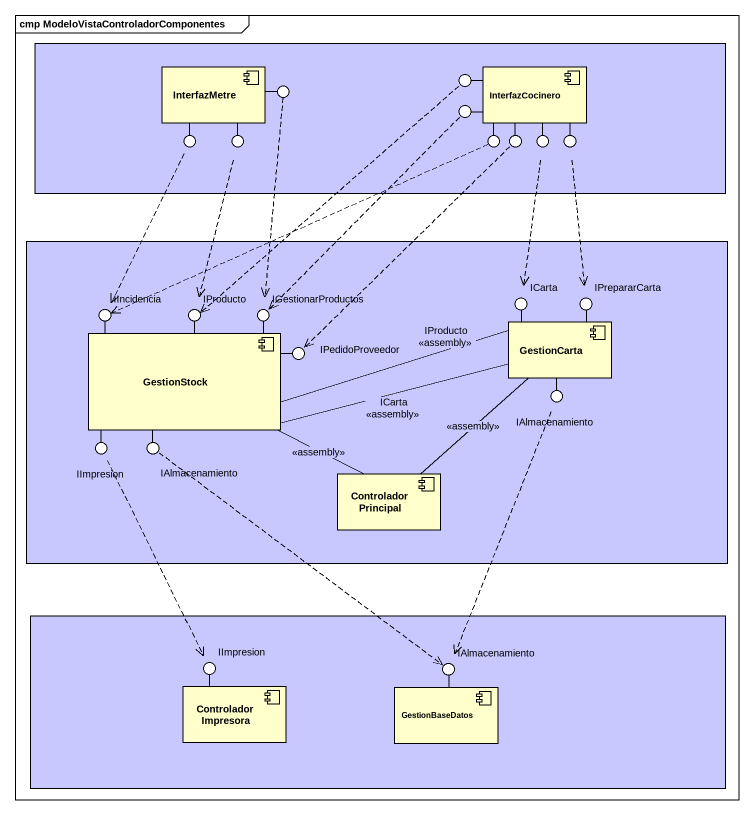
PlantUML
@startuml
mainframe cmp ModeloVistaControladorComponentes
rectangle " " as rectangle1 #C8C8FF {
  component InterfazMetre
  component InterfazCocinero
}
() " " as lollipop1
() " " as lollipop2
() " " as lollipop3
() " " as lollipop4
() " " as lollipop5
() " " as lollipop6
() " " as lollipop7
() " " as lollipop8
() " " as lollipop9
rectangle " " as rectangle2 #C8C8FF {
  component GestionCarta
  component GestionStock
  component ControladorPrincipal
}
() IIncidencia
() IProducto
() IGestionarProductos
() ICarta
() IPrepararCarta
() IPedidoProveedor
() IAlmacenamiento
() IImpresion
() "IAlmacenamiento" as IAlmacenamiento_2
rectangle " " as rectangle3 #C8C8FF {
  component ControladorImpresora
  component GestionBaseDatos
}
() "IImpresion" as IImpresion_2
() "IAlmacenamiento" as IAlmacenamiento_3
InterfazMetre -right- lollipop1
InterfazCocinero -left- lollipop2
InterfazCocinero -left- lollipop3
InterfazMetre -- lollipop4
InterfazMetre -- lollipop5
InterfazCocinero -- lollipop6
InterfazCocinero -- lollipop7
InterfazCocinero -- lollipop8
InterfazCocinero -- lollipop9
GestionStock -up- IIncidencia
GestionStock -up- IProducto
GestionStock -up- IGestionarProductos
GestionCarta -up- ICarta
GestionCarta -up- IPrepararCarta
GestionStock -right- IPedidoProveedor
GestionCarta -- IAlmacenamiento
GestionStock -- IImpresion
GestionStock -- IAlmacenamiento_2
ControladorImpresora -up- IImpresion_2
GestionBaseDatos -up- IAlmacenamiento_3
lollipop1 ..> IGestionarProductos
lollipop2 ..> IProducto
lollipop3 ..> IGestionarProductos
lollipop4 ..> IIncidencia
lollipop5 ..> IProducto
lollipop6 .left.> IIncidencia
lollipop7 ..> IPedidoProveedor
lollipop8 ..> ICarta
lollipop9 ..> IPrepararCarta
GestionCarta -left- GestionStock : IProducto\n<<assembly>>
GestionStock -right- GestionCarta : ICarta\n<<assembly>>
IAlmacenamiento ..> IAlmacenamiento_3
IImpresion ..> IImpresion_2
IAlmacenamiento_2 ..> IAlmacenamiento_3
ControladorPrincipal -up- GestionCarta : <<assembly>>
ControladorPrincipal -left- GestionStock : <<assembly>>
@enduml
